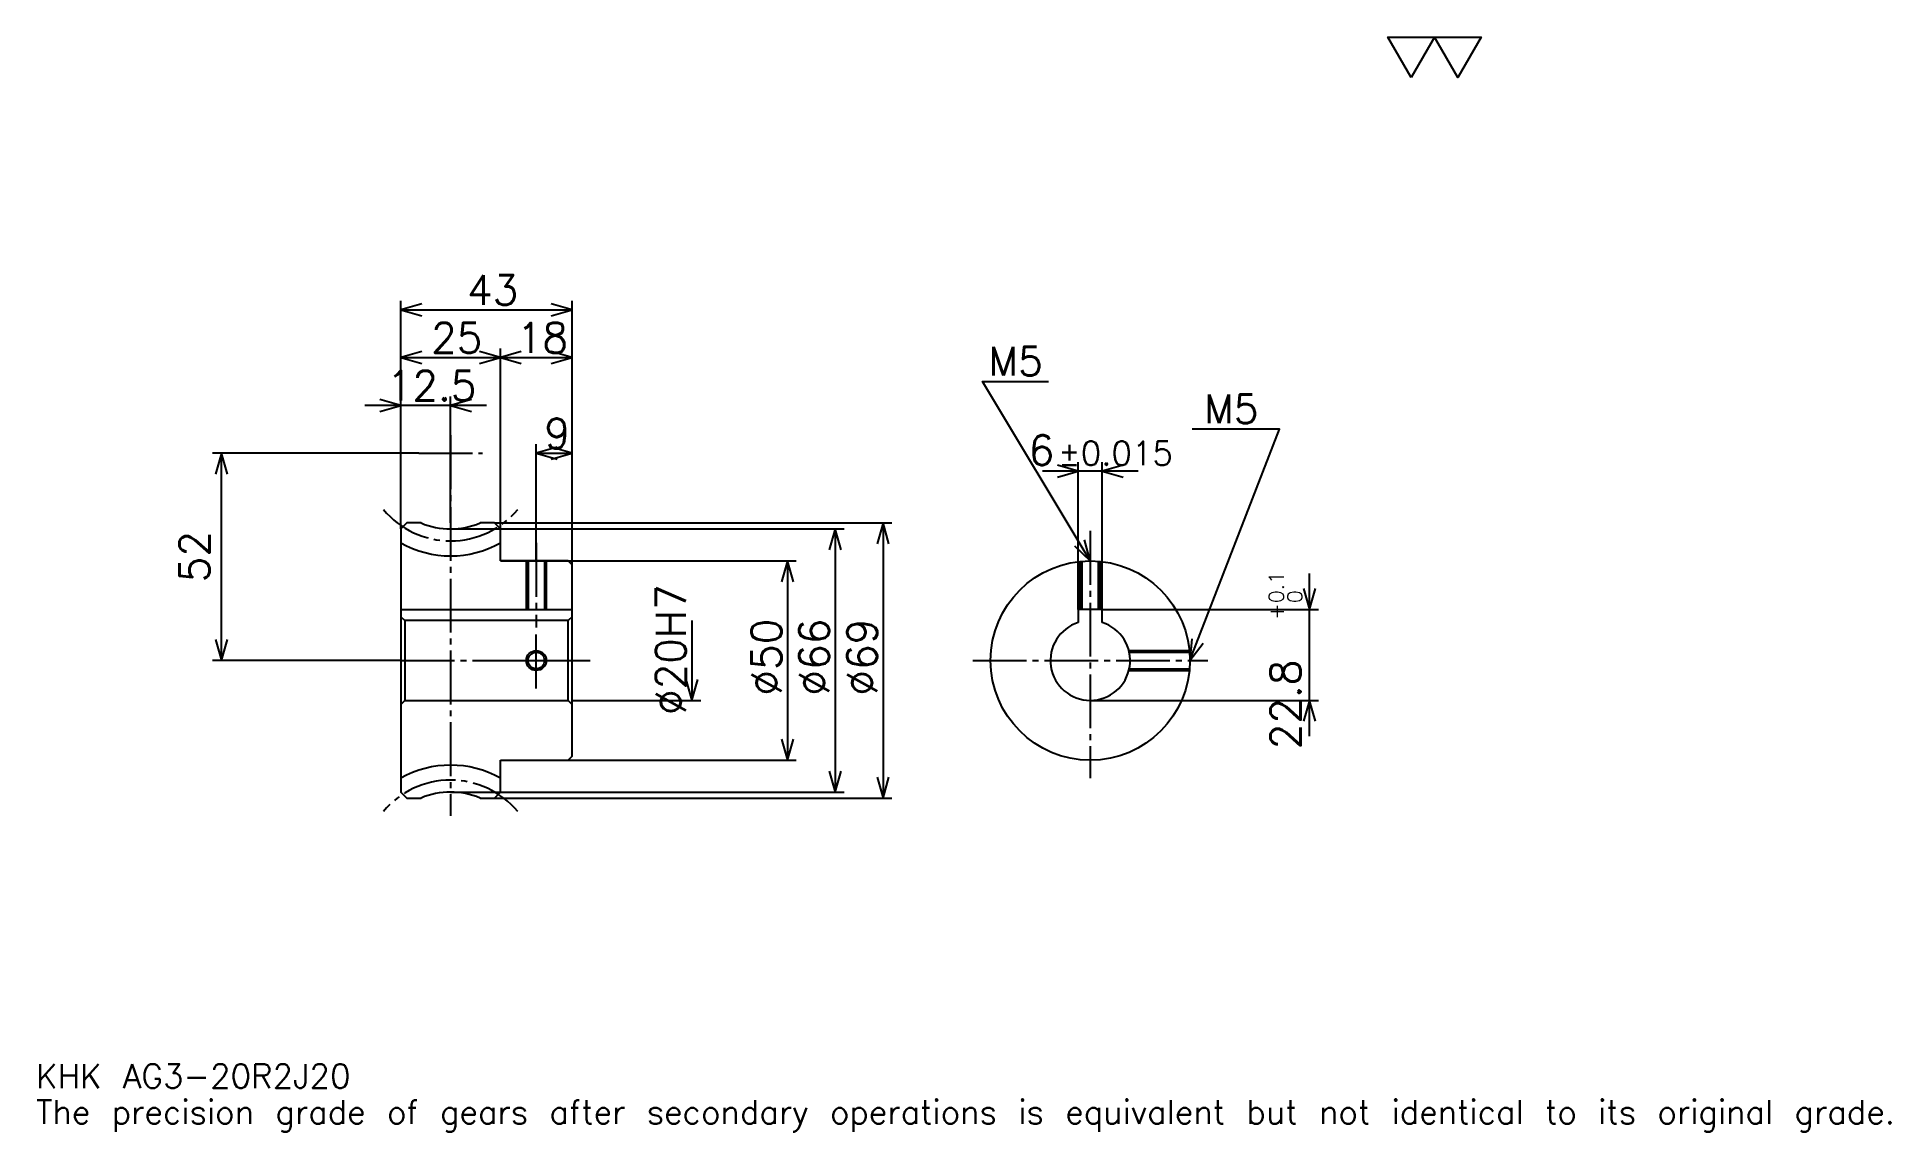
# Model space of a CAD drawing. Extents: x 15 to 480, y 6 to 280.
import ezdxf

# ---------------------------------------------------------------- set-up
doc = ezdxf.new("R2010")
doc.units = 0
doc.linetypes.add('DASHDOT', pattern=[18, 13.5, -1.5, 1.5, -1.5])
doc.layers.get('0').update_dxf_attribs({"linetype": 'CONTINUOUS'})
doc.layers.add('DASHDOT', color=6, linetype='DASHDOT')
doc.styles.add('KANJI', font='TXT', dxfattribs={"bigfont": 'BIGFONT'})

msp = doc.modelspace()

# ---------------------------------------------------------------- linework, layer by layer
at = {"color": 5}
for p, q in [((106.5, 158.25), (106.5, 214)), ((149.5, 158.25), (149.5, 214)), ((106.5, 211.75), (149.5, 211.75)), ((131.5, 158.25), (131.5, 202)), ((106.5, 199.75), (131.5, 199.75)), ((131.5, 199.75), (149.5, 199.75)), ((128, 187.75), (97.5, 187.75)), ((119, 158.25), (119, 190)), ((140.5, 158.25), (140.5, 178)), ((111, 175.75), (59.25, 175.75)), ((61.5, 123.75), (61.5, 175.75)), ((140.5, 175.75), (149.5, 175.75)), ((276.5, 136.550003), (276.5, 173.5)), ((282.5, 136.550003), (282.5, 173.5)), ((291.5, 171.25), (267.5, 171.25)), ((106.5, 156.75), (106.5, 158.25)), ((130, 158.25), (149.5, 158.25)), ((131.5, 156.75), (131.5, 158.25)), ((140.5, 148.75), (140.5, 158.25)), ((140.5, 148.75), (140.5, 158.25)), ((149.5, 158.25), (229.75, 158.25)), ((149.5, 147.75), (149.5, 158.25)), ((227.5, 158.25), (227.5, 89.25)), ((119, 156.75), (149.5, 156.75)), ((149.5, 156.75), (217.75, 156.75)), ((215.5, 156.75), (215.5, 90.75)), ((131.5, 148.75), (149.5, 148.75)), ((149.5, 148.75), (205.75, 148.75)), ((203.5, 148.75), (203.5, 98.75)), ((334.5, 104.75), (334.5, 145.550003)), ((282.5, 136.550003), (336.75, 136.550003)), ((179.5, 133.75), (179.5, 113.75)), ((106.5, 123.75), (59.25, 123.75)), ((149.5, 113.75), (181.75, 113.75)), ((279.5, 113.75), (336.75, 113.75)), ((131.5, 98.75), (149.5, 98.75)), ((149.5, 98.75), (205.75, 98.75)), ((119, 90.75), (149.5, 90.75)), ((130, 89.25), (149.5, 89.25)), ((149.5, 90.75), (217.75, 90.75)), ((149.5, 89.25), (229.75, 89.25))]:
    msp.add_line(p, q, dxfattribs=at)
at = {"color": 4}
for p, q in [((106.5, 136.550003), (149.5, 136.550003)), ((149.5, 134.75), (148.5, 133.75)), ((106.5, 112.75), (107.5, 113.75)), ((149.5, 112.75), (148.5, 113.75))]:
    msp.add_line(p, q, dxfattribs=at)
at = {"color": 7}
msp.add_lwpolyline([(360, 270), (354.149994, 280.140015), (377.549988, 280.140015), (371.700012, 270), (365.850006, 280.140015), (360, 270)], dxfattribs=at)
at = {"color": 5}
for points in [[(111.75, 213.25), (106.5, 211.75), (111.75, 210.25)], [(144.25, 210.25), (149.5, 211.75), (144.25, 213.25)], [(111.75, 201.25), (106.5, 199.75), (111.75, 198.25)], [(126.25, 198.25), (131.5, 199.75), (126.25, 201.25)], [(136.75, 201.25), (131.5, 199.75), (136.75, 198.25)], [(144.25, 198.25), (149.5, 199.75), (144.25, 201.25)], [(279.5, 148.75), (252.5, 193.75), (269, 193.75)], [(101.25, 186.25), (106.5, 187.75), (101.25, 189.25)], [(124.25, 189.25), (119, 187.75), (124.25, 186.25)], [(304.5, 123.75), (327, 181.75), (305.100006, 181.75)], [(145.75, 177.25), (140.5, 175.75), (145.75, 174.25)], [(144.25, 174.25), (149.5, 175.75), (144.25, 177.25)], [(63, 170.5), (61.5, 175.75), (60, 170.5)], [(271.25, 169.75), (276.5, 171.25), (271.25, 172.75)], [(287.75, 172.75), (282.5, 171.25), (287.75, 169.75)], [(229, 153), (227.5, 158.25), (226, 153)], [(217, 151.5), (215.5, 156.75), (214, 151.5)], [(275.512665, 152.480103), (279.5, 148.75), (278.085144, 154.02359)], [(205, 143.5), (203.5, 148.75), (202, 143.5)], [(333, 141.800003), (334.5, 136.550003), (336, 141.800003)], [(60, 129), (61.5, 123.75), (63, 129)], [(305.000305, 129.187119), (304.5, 123.75), (307.797241, 128.102097)], [(178, 119), (179.5, 113.75), (181, 119)], [(336, 108.5), (334.5, 113.75), (333, 108.5)], [(202, 104), (203.5, 98.75), (205, 104)], [(214, 96), (215.5, 90.75), (217, 96)], [(226, 94.5), (227.5, 89.25), (229, 94.5)]]:
    msp.add_lwpolyline(points, dxfattribs=at)
at = {"color": 4}
for points in [[(111.600677, 158.25), (108, 158.25), (106.5, 156.75), (106.5, 112.75)], [(131.5, 148.75), (131.5, 156.75), (130, 158.25), (126.399323, 158.25)], [(131.5, 98.75), (148.5, 98.75), (149.5, 99.75), (149.5, 147.75), (148.5, 148.75), (131.5, 148.75)], [(138, 148.75), (138, 136.550003)], [(138.434998, 148.75), (138.434998, 136.550003)], [(142.565002, 148.75), (142.565002, 136.550003)], [(143, 148.75), (143, 136.550003)], [(277, 136.550003), (277, 148.62468)], [(277.434998, 136.550003), (277.434998, 148.664566)], [(281.565002, 136.550003), (281.565002, 148.664566)], [(282, 136.550003), (282, 148.62468)], [(282.5, 133.289398), (282.5, 136.550003), (276.5, 136.550003), (276.5, 133.289398)], [(106.5, 134.75), (107.5, 133.75), (107.5, 113.75), (148.5, 113.75), (148.5, 133.75), (107.5, 133.75)], [(289.182465, 126.25), (304.374695, 126.25)], [(289.284485, 125.815002), (304.414551, 125.815002)], [(289.182465, 121.25), (304.374695, 121.25)], [(289.284485, 121.684998), (304.414551, 121.684998)], [(106.5, 112.75), (106.5, 90.75), (108, 89.25), (111.600677, 89.25)], [(126.399323, 89.25), (130, 89.25), (131.5, 90.75), (131.5, 98.75)]]:
    msp.add_lwpolyline(points, dxfattribs=at)
for centre, radius in [((279.5, 123.75), 25), ((140.5, 123.75), 2.065)]:
    msp.add_circle(centre, radius, dxfattribs=at)
at = {"color": 7}
msp.add_circle((140.5, 123.75), 2.5, dxfattribs=at)
at = {"color": 4}
for centre, radius, start, end in [((119, 175.75), 19, 247.08045793, 292.91954207), ((119, 175.75), 25.75, 240.95890009, 299.04109991), ((279.5, 123.75), 10, 107.45760275, 72.54239725), ((119, 71.75), 25.75, 60.95890009, 119.04109991), ((119, 71.75), 19, 67.08045793, 112.91954207)]:
    msp.add_arc(centre, radius, start, end, dxfattribs=at)
at = {"layer": 'DASHDOT', "color": 7}
for p, q in [((119, 180.25), (119, 84.75)), ((111, 175.75), (127, 175.75)), ((279.5, 156.25), (279.5, 94.25)), ((106.5, 123.75), (154, 123.75)), ((250, 123.75), (309, 123.75))]:
    msp.add_line(p, q, dxfattribs=at)
for points in [[(140.5, 153.25), (140.5, 132.050003)], [(140.5, 116.75), (140.5, 130.75)], [(133.5, 123.75), (147.5, 123.75)]]:
    msp.add_lwpolyline(points, dxfattribs=at)
for centre, start, end in [((119, 175.75), 219.99999848, 320.00000152), ((119, 71.75), 39.99999848, 140.00000152)]:
    msp.add_arc(centre, 22, start, end, dxfattribs=at)

# ---------------------------------------------------------------- texts
at = {"color": 7, "style": 'KANJI'}
for s, height, p in [('43', 7.5, (123.125, 212.949997)), ('25', 7.5, (114.125, 200.949997)), ('18', 7.5, (135.625, 200.949997)), ('M5', 7.2, (254, 195.25)), ('12.5', 7.5, (103, 188.949997)), ('M5', 7.2, (308.100006, 183.25)), ('9', 7.5, (142.5625, 176.949997)), ('6', 7.5, (264.018494, 172.75)), ('%%p0.015', 6, (271.442596, 172.75)), ('KHK AG3-20R2J20', 6, (15, 16.5)), ('The precision grade of gears after secondary operations is equivalent but not identical to its original grade.', 6, (15, 7.5))]:
    msp.add_text(s, height=height, dxfattribs=at).set_placement(p)
for s, height, p in [('52', 7.5, (58.5, 143.375)), ('0.1', 3.75, (328.049988, 138.147781)), ('%%c20H7', 7.5, (178, 110.0625)), ('0', 3.75, (332.700012, 138.147781)), ('+', 3.75, (328.049988, 133.947784)), ('%%c50', 7.5, (202, 114.9375)), ('%%c66', 7.5, (214, 114.9375)), ('%%c69', 7.5, (226, 114.9375)), ('22.8', 7.5, (332.25, 101.484818))]:
    msp.add_text(s, height=height, rotation=90, dxfattribs=at).set_placement(p)

doc.saveas('drawing.dxf')
